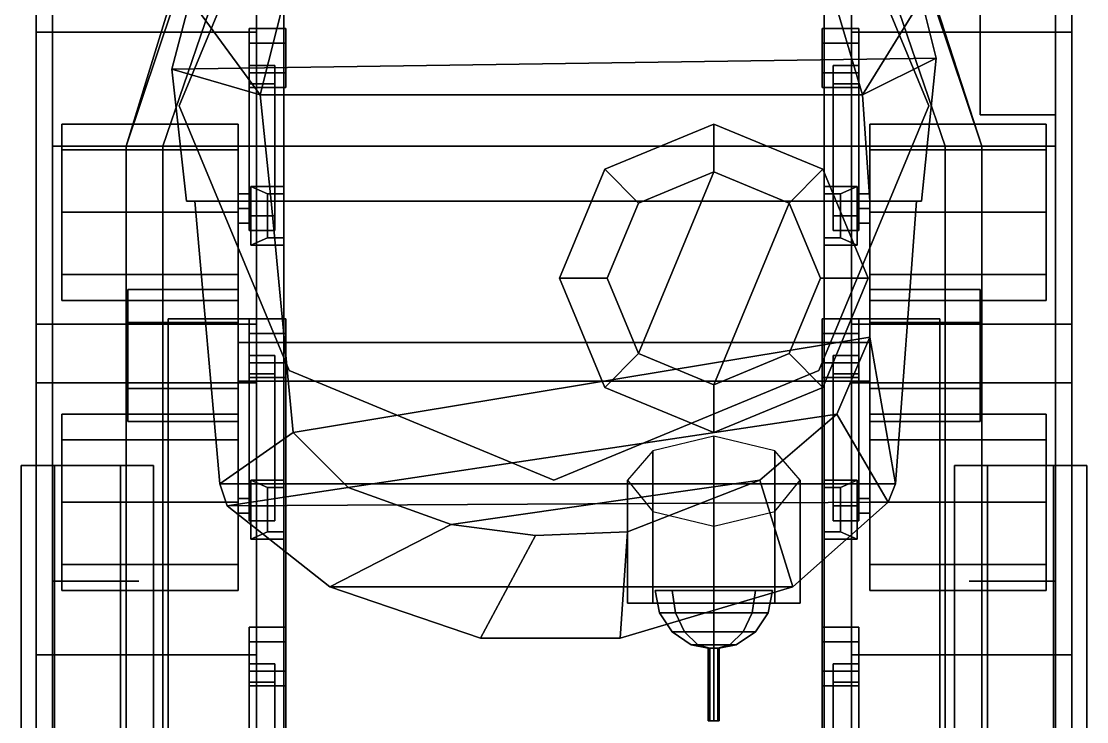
# Model space of a CAD drawing. Header units: millimetres. Extents: x -1.45 to 7, y -3.01 to 5.99.
# Drawn here: x -1.45 to 1.45, y -1.017 to 0.89 of the extents above; entities that cross this region are included whole.
import ezdxf

# ---------------------------------------------------------------- set-up
doc = ezdxf.new("R2010")
doc.units = ezdxf.units.MM
for name, color, linetype in [('gun', 1, 'Continuous'), ('mudguard', 4, 'Continuous'), ('torsion', 5, 'Continuous'), ('tracks', 6, 'Continuous'), ('turret', 2, 'Continuous'), ('wheels', 2, 'Continuous')]:
    doc.layers.add(name, color=color, linetype=linetype)

msp = doc.modelspace()

# ---------------------------------------------------------------- linework, layer by layer
for points in [[(-0.735, 2.56, 0.41), (-0.735, -2.71, 0.41), (-0.735, -3.01, 0.78), (-0.735, 2.92, 0.85)], [(-0.735, 2.92, 0.85), (-0.735, -3.01, 0.78), (-0.735, -2.67, 1.05), (-0.735, 2.55, 1.05)], [(0.735, -3.01, 0.78), (0.735, -2.71, 0.41), (0.735, 2.56, 0.41), (0.735, 2.92, 0.85)], [(0.735, -2.67, 1.05), (0.735, -3.01, 0.78), (0.735, 2.92, 0.85), (0.735, 2.55, 1.05)], [(-0.735, 2.55, 0.36), (-0.735, -2.67, 0.36), (-0.735, -2.71, 0.41), (-0.735, 2.56, 0.41)], [(0.735, -2.71, 0.41), (0.735, -2.67, 0.36), (0.735, 2.55, 0.36), (0.735, 2.56, 0.41)], [(0.735, 2.55, 0.36), (0.735, -2.67, 0.36), (-0.735, -2.67, 0.36), (-0.735, 2.55, 0.36)], [(1.16, 1.785, 1.08), (1.16, 0.635, 1.08), (1.16, 0.635, 1.235), (1.16, 1.785, 1.235)], [(1.16, 1.785, 1.235), (1.16, 0.635, 1.235), (1.365, 0.635, 1.235), (1.365, 1.785, 1.235)], [(1.365, 0.635, 1.235), (1.365, 0.635, 1.08), (1.365, 1.785, 1.08), (1.365, 1.785, 1.235)], [(-0.805, 1.72, 1.05), (-1.165, 0.55, 1.05), (-1.065, 0.55, 1.4), (-0.665, 1.72, 1.4)], [(0.785, 1.72, 1.05), (1.165, 0.55, 1.05), (-1.165, 0.55, 1.05), (-0.805, 1.72, 1.05)], [(-0.665, 1.72, 1.4), (-1.065, 0.55, 1.4), (1.065, 0.55, 1.4), (0.665, 1.72, 1.4)], [(1.065, 0.55, 1.4), (1.165, 0.55, 1.05), (0.785, 1.72, 1.05), (0.665, 1.72, 1.4)], [(1.16, 0.635, 1.235), (1.16, 0.635, 1.08), (1.365, 0.635, 1.08), (1.365, 0.635, 1.235)], [(-1.165, 0.55, 1.05), (-1.165, -2.67, 1.05), (-1.065, -2.27, 1.4), (-1.065, 0.55, 1.4)], [(1.165, 0.55, 1.05), (1.165, -2.67, 1.05), (-1.165, -2.67, 1.05), (-1.165, 0.55, 1.05)], [(-1.065, 0.55, 1.4), (-1.065, -2.27, 1.4), (1.065, -2.27, 1.4), (1.065, 0.55, 1.4)], [(1.065, -2.27, 1.4), (1.165, -2.67, 1.05), (1.165, 0.55, 1.05), (1.065, 0.55, 1.4)], [(-0.825, 0.28, 0.49), (-0.825, 0.44, 0.49), (-0.735, 0.44, 0.49), (-0.735, 0.28, 0.49)], [(-0.78, 0.42, 0.64), (-0.825, 0.44, 0.49), (-0.825, 0.28, 0.49), (-0.78, 0.3, 0.64)], [(-0.735, 0.42, 0.64), (-0.735, 0.44, 0.49), (-0.825, 0.44, 0.49), (-0.78, 0.42, 0.64)], [(0.78, 0.42, 0.64), (0.825, 0.44, 0.49), (0.735, 0.44, 0.49), (0.735, 0.42, 0.64)], [(0.825, 0.44, 0.49), (0.825, 0.28, 0.49), (0.735, 0.28, 0.49), (0.735, 0.44, 0.49)], [(0.78, 0.3, 0.64), (0.825, 0.28, 0.49), (0.825, 0.44, 0.49), (0.78, 0.42, 0.64)], [(-0.735, 0.3, 0.64), (-0.735, 0.42, 0.64), (-0.78, 0.42, 0.64), (-0.78, 0.3, 0.64)], [(0.735, 0.42, 0.64), (0.735, 0.3, 0.64), (0.78, 0.3, 0.64), (0.78, 0.42, 0.64)], [(-0.78, 0.3, 0.64), (-0.825, 0.28, 0.49), (-0.735, 0.28, 0.49), (-0.735, 0.3, 0.64)], [(0.735, 0.3, 0.64), (0.735, 0.28, 0.49), (0.825, 0.28, 0.49), (0.78, 0.3, 0.64)], [(-1.05, 0.08, 1.4), (-1.05, -1.075, 1.4), (-1.05, -1.075, 1.515), (-1.05, 0.08, 1.515)], [(-1.05, 0.08, 1.515), (-0.73, 0.08, 1.515), (-0.73, 0.08, 1.4), (-1.05, 0.08, 1.4)], [(-1.05, -1.075, 1.515), (-0.73, -1.075, 1.515), (-0.73, 0.08, 1.515), (-1.05, 0.08, 1.515)], [(-0.73, 0.08, 1.515), (-0.73, -1.075, 1.515), (-0.73, -1.075, 1.4), (-0.73, 0.08, 1.4)], [(0.73, -1.075, 1.515), (1.05, -1.075, 1.515), (1.05, 0.08, 1.515), (0.73, 0.08, 1.515)], [(0.73, 0.08, 1.515), (1.05, 0.08, 1.515), (1.05, 0.08, 1.4), (0.73, 0.08, 1.4)], [(0.73, 0.08, 1.4), (0.73, -1.075, 1.4), (0.73, -1.075, 1.515), (0.73, 0.08, 1.515)], [(1.05, 0.08, 1.515), (1.05, -1.075, 1.515), (1.05, -1.075, 1.4), (1.05, 0.08, 1.4)], [(-1.36, -0.32, 1.4709), (-1.45, -0.32, 1.315), (-1.45, -2.3, 1.315), (-1.36, -2.3, 1.4709)], [(-1.45, -0.32, 1.315), (-1.36, -0.32, 1.1591), (-1.36, -2.3, 1.1591), (-1.45, -2.3, 1.315)], [(-1.09, -0.32, 1.315), (-1.45, -0.32, 1.315), (-1.36, -0.32, 1.4709), (-1.18, -0.32, 1.4709)], [(-1.18, -0.32, 1.1591), (-1.36, -0.32, 1.1591), (-1.45, -0.32, 1.315), (-1.09, -0.32, 1.315)], [(-1.18, -0.32, 1.4709), (-1.36, -0.32, 1.4709), (-1.36, -2.3, 1.4709), (-1.18, -2.3, 1.4709)], [(-1.36, -0.32, 1.1591), (-1.18, -0.32, 1.1591), (-1.18, -2.3, 1.1591), (-1.36, -2.3, 1.1591)], [(-1.09, -0.32, 1.315), (-1.18, -0.32, 1.4709), (-1.18, -2.3, 1.4709), (-1.09, -2.3, 1.315)], [(-1.18, -0.32, 1.1591), (-1.09, -0.32, 1.315), (-1.09, -2.3, 1.315), (-1.18, -2.3, 1.1591)], [(1.36, -0.32, 1.1591), (1.18, -0.32, 1.1591), (1.09, -0.32, 1.315), (1.45, -0.32, 1.315)], [(1.09, -0.32, 1.315), (1.18, -0.32, 1.1591), (1.18, -2.3, 1.1591), (1.09, -2.3, 1.315)], [(1.45, -0.32, 1.315), (1.09, -0.32, 1.315), (1.18, -0.32, 1.4709), (1.36, -0.32, 1.4709)], [(1.18, -0.32, 1.4709), (1.09, -0.32, 1.315), (1.09, -2.3, 1.315), (1.18, -2.3, 1.4709)], [(1.36, -0.32, 1.4709), (1.18, -0.32, 1.4709), (1.18, -2.3, 1.4709), (1.36, -2.3, 1.4709)], [(1.36, -0.32, 1.1591), (1.45, -0.32, 1.315), (1.45, -2.3, 1.315), (1.36, -2.3, 1.1591)], [(1.45, -0.32, 1.315), (1.36, -0.32, 1.4709), (1.36, -2.3, 1.4709), (1.45, -2.3, 1.315)], [(-0.735, -0.38, 0.64), (-0.735, -0.36, 0.49), (-0.825, -0.36, 0.49), (-0.78, -0.38, 0.64)], [(-0.78, -0.38, 0.64), (-0.825, -0.36, 0.49), (-0.825, -0.52, 0.49), (-0.78, -0.5, 0.64)], [(-0.825, -0.52, 0.49), (-0.825, -0.36, 0.49), (-0.735, -0.36, 0.49), (-0.735, -0.52, 0.49)], [(0.825, -0.36, 0.49), (0.825, -0.52, 0.49), (0.735, -0.52, 0.49), (0.735, -0.36, 0.49)], [(0.78, -0.38, 0.64), (0.825, -0.36, 0.49), (0.735, -0.36, 0.49), (0.735, -0.38, 0.64)], [(0.78, -0.5, 0.64), (0.825, -0.52, 0.49), (0.825, -0.36, 0.49), (0.78, -0.38, 0.64)], [(-0.735, -0.5, 0.64), (-0.735, -0.38, 0.64), (-0.78, -0.38, 0.64), (-0.78, -0.5, 0.64)], [(0.735, -0.38, 0.64), (0.735, -0.5, 0.64), (0.78, -0.5, 0.64), (0.78, -0.38, 0.64)], [(-0.78, -0.5, 0.64), (-0.825, -0.52, 0.49), (-0.735, -0.52, 0.49), (-0.735, -0.5, 0.64)], [(0.735, -0.5, 0.64), (0.735, -0.52, 0.49), (0.825, -0.52, 0.49), (0.78, -0.5, 0.64)], [(-1.365, -0.635, 1.16), (-1.365, -0.635, 1.08), (-1.155, -0.635, 1.08), (-1.13, -0.635, 1.16)], [(-1.13, -0.635, 1.16), (-1.155, -0.635, 1.08), (-1.365, -0.635, 1.08), (-1.365, -0.635, 1.16)], [(1.365, -0.635, 1.16), (1.365, -0.635, 1.08), (1.155, -0.635, 1.08), (1.13, -0.635, 1.16)], [(1.13, -0.635, 1.16), (1.155, -0.635, 1.08), (1.365, -0.635, 1.08), (1.365, -0.635, 1.16)]]:
    msp.add_3dface(points)
at = {"layer": 'gun'}
for points in [[(0.2872, -0.7212, 1.825), (0.275, -0.66, 1.825), (0.3219, -0.66, 1.7119), (0.3305, -0.7212, 1.7205)], [(0.3305, -0.7212, 1.9295), (0.3219, -0.66, 1.9381), (0.275, -0.66, 1.825), (0.2872, -0.7212, 1.825)], [(0.3305, -0.7212, 1.7205), (0.3219, -0.66, 1.7119), (0.435, -0.66, 1.665), (0.435, -0.7212, 1.6772)], [(0.435, -0.7212, 1.9728), (0.435, -0.66, 1.985), (0.3219, -0.66, 1.9381), (0.3305, -0.7212, 1.9295)], [(0.435, -0.7212, 1.6772), (0.435, -0.66, 1.665), (0.5481, -0.66, 1.7119), (0.5395, -0.7212, 1.7205)], [(0.5395, -0.7212, 1.9295), (0.5481, -0.66, 1.9381), (0.435, -0.66, 1.985), (0.435, -0.7212, 1.9728)], [(0.5395, -0.7212, 1.7205), (0.5481, -0.66, 1.7119), (0.595, -0.66, 1.825), (0.5828, -0.7212, 1.825)], [(0.5828, -0.7212, 1.825), (0.595, -0.66, 1.825), (0.5481, -0.66, 1.9381), (0.5395, -0.7212, 1.9295)], [(0.3219, -0.7731, 1.825), (0.2872, -0.7212, 1.825), (0.3305, -0.7212, 1.7205), (0.355, -0.7731, 1.745)], [(0.355, -0.7731, 1.905), (0.3305, -0.7212, 1.9295), (0.2872, -0.7212, 1.825), (0.3219, -0.7731, 1.825)], [(0.355, -0.7731, 1.745), (0.3305, -0.7212, 1.7205), (0.435, -0.7212, 1.6772), (0.435, -0.7731, 1.7119)], [(0.435, -0.7731, 1.9381), (0.435, -0.7212, 1.9728), (0.3305, -0.7212, 1.9295), (0.355, -0.7731, 1.905)], [(0.435, -0.7731, 1.7119), (0.435, -0.7212, 1.6772), (0.5395, -0.7212, 1.7205), (0.515, -0.7731, 1.745)], [(0.515, -0.7731, 1.905), (0.5395, -0.7212, 1.9295), (0.435, -0.7212, 1.9728), (0.435, -0.7731, 1.9381)], [(0.515, -0.7731, 1.745), (0.5395, -0.7212, 1.7205), (0.5828, -0.7212, 1.825), (0.5481, -0.7731, 1.825)], [(0.5481, -0.7731, 1.825), (0.5828, -0.7212, 1.825), (0.5395, -0.7212, 1.9295), (0.515, -0.7731, 1.905)], [(0.3738, -0.8078, 1.825), (0.3219, -0.7731, 1.825), (0.355, -0.7731, 1.745), (0.3917, -0.8078, 1.7817)], [(0.3917, -0.8078, 1.8683), (0.355, -0.7731, 1.905), (0.3219, -0.7731, 1.825), (0.3738, -0.8078, 1.825)], [(0.3917, -0.8078, 1.7817), (0.355, -0.7731, 1.745), (0.435, -0.7731, 1.7119), (0.435, -0.8078, 1.7638)], [(0.435, -0.8078, 1.8862), (0.435, -0.7731, 1.9381), (0.355, -0.7731, 1.905), (0.3917, -0.8078, 1.8683)], [(0.435, -0.8078, 1.7638), (0.435, -0.7731, 1.7119), (0.515, -0.7731, 1.745), (0.4783, -0.8078, 1.7817)], [(0.4783, -0.8078, 1.8683), (0.515, -0.7731, 1.905), (0.435, -0.7731, 1.9381), (0.435, -0.8078, 1.8862)], [(0.4783, -0.8078, 1.7817), (0.515, -0.7731, 1.745), (0.5481, -0.7731, 1.825), (0.4962, -0.8078, 1.825)], [(0.4962, -0.8078, 1.825), (0.5481, -0.7731, 1.825), (0.515, -0.7731, 1.905), (0.4783, -0.8078, 1.8683)], [(0.4244, -0.817, 1.8356), (0.3917, -0.8078, 1.8683), (0.3738, -0.8078, 1.825), (0.42, -0.817, 1.825)], [(0.42, -0.817, 1.825), (0.3738, -0.8078, 1.825), (0.3917, -0.8078, 1.7817), (0.4244, -0.817, 1.8144)], [(0.435, -0.817, 1.84), (0.435, -0.8078, 1.8862), (0.3917, -0.8078, 1.8683), (0.4244, -0.817, 1.8356)], [(0.4244, -0.817, 1.8144), (0.3917, -0.8078, 1.7817), (0.435, -0.8078, 1.7638), (0.435, -0.817, 1.81)], [(0.4456, -0.817, 1.8356), (0.4783, -0.8078, 1.8683), (0.435, -0.8078, 1.8862), (0.435, -0.817, 1.84)], [(0.435, -0.817, 1.81), (0.435, -0.8078, 1.7638), (0.4783, -0.8078, 1.7817), (0.4456, -0.817, 1.8144)], [(0.45, -0.817, 1.825), (0.4962, -0.8078, 1.825), (0.4783, -0.8078, 1.8683), (0.4456, -0.817, 1.8356)], [(0.4456, -0.817, 1.8144), (0.4783, -0.8078, 1.7817), (0.4962, -0.8078, 1.825), (0.45, -0.817, 1.825)], [(0.4244, -0.817, 1.8356), (0.42, -0.817, 1.825), (0.42, -1.015, 1.825), (0.4244, -1.015, 1.8356)], [(0.42, -0.817, 1.825), (0.4244, -0.817, 1.8144), (0.4244, -1.015, 1.8144), (0.42, -1.015, 1.825)], [(0.435, -0.817, 1.84), (0.4244, -0.817, 1.8356), (0.4244, -1.015, 1.8356), (0.435, -1.015, 1.84)], [(0.4244, -0.817, 1.8144), (0.435, -0.817, 1.81), (0.435, -1.015, 1.81), (0.4244, -1.015, 1.8144)], [(0.4456, -0.817, 1.8356), (0.435, -0.817, 1.84), (0.435, -1.015, 1.84), (0.4456, -1.015, 1.8356)], [(0.435, -0.817, 1.81), (0.4456, -0.817, 1.8144), (0.4456, -1.015, 1.8144), (0.435, -1.015, 1.81)], [(0.45, -0.817, 1.825), (0.4456, -0.817, 1.8356), (0.4456, -1.015, 1.8356), (0.45, -1.015, 1.825)], [(0.4456, -0.817, 1.8144), (0.45, -0.817, 1.825), (0.45, -1.015, 1.825), (0.4456, -1.015, 1.8144)], [(0.435, -1.015, 1.84), (0.4244, -1.015, 1.8356), (0.42, -1.015, 1.825), (0.4456, -1.015, 1.8356)], [(0.4456, -1.015, 1.8356), (0.42, -1.015, 1.825), (0.4244, -1.015, 1.8144), (0.45, -1.015, 1.825)], [(0.45, -1.015, 1.825), (0.4244, -1.015, 1.8144), (0.435, -1.015, 1.81), (0.4456, -1.015, 1.8144)]]:
    msp.add_3dface(points, dxfattribs=at)
at = {"layer": 'mudguard'}
for points in [[(-1.165, 0.55, 1.08), (-0.735, 1.83, 1.08), (-1.365, 1.83, 1.08), (-1.365, 0.55, 1.08)], [(-0.735, 1.83, 1.08), (-1.165, 0.55, 1.08), (-1.365, 0.55, 1.08), (-1.365, 1.83, 1.08)], [(1.365, 1.83, 1.08), (1.365, 0.55, 1.08), (1.165, 0.55, 1.08), (0.735, 1.83, 1.08)], [(1.365, 0.55, 1.08), (1.365, 1.83, 1.08), (0.735, 1.83, 1.08), (1.165, 0.55, 1.08)], [(-1.165, -2.67, 1.08), (-1.165, 0.55, 1.08), (-1.365, 0.55, 1.08), (-1.365, -2.67, 1.08)], [(-1.165, 0.55, 1.08), (-1.165, -2.67, 1.08), (-1.365, -2.67, 1.08), (-1.365, 0.55, 1.08)], [(1.365, -2.67, 1.08), (1.365, 0.55, 1.08), (1.165, 0.55, 1.08), (1.165, -2.67, 1.08)], [(1.365, 0.55, 1.08), (1.365, -2.67, 1.08), (1.165, -2.67, 1.08), (1.165, 0.55, 1.08)]]:
    msp.add_3dface(points, dxfattribs=at)
at = {"layer": 'torsion'}
for points in [[(-0.83, 0.83, 0.3507), (-0.83, 0.87, 0.42), (-0.73, 0.87, 0.42), (-0.73, 0.83, 0.3507)], [(-0.83, 0.87, 0.42), (-0.83, 0.83, 0.4893), (-0.73, 0.83, 0.4893), (-0.73, 0.87, 0.42)], [(-0.73, 0.71, 0.42), (-0.73, 0.87, 0.42), (-0.73, 0.83, 0.4893), (-0.73, 0.75, 0.4893)], [(-0.73, 0.75, 0.3507), (-0.73, 0.83, 0.3507), (-0.73, 0.87, 0.42), (-0.73, 0.71, 0.42)], [(0.73, 0.71, 0.42), (0.73, 0.87, 0.42), (0.73, 0.83, 0.3507), (0.73, 0.75, 0.3507)], [(0.73, 0.75, 0.4893), (0.73, 0.83, 0.4893), (0.73, 0.87, 0.42), (0.73, 0.71, 0.42)], [(0.83, 0.83, 0.4893), (0.83, 0.87, 0.42), (0.73, 0.87, 0.42), (0.73, 0.83, 0.4893)], [(0.83, 0.87, 0.42), (0.83, 0.83, 0.3507), (0.73, 0.83, 0.3507), (0.73, 0.87, 0.42)], [(-0.83, 0.83, 0.4893), (-0.83, 0.75, 0.4893), (-0.73, 0.75, 0.4893), (-0.73, 0.83, 0.4893)], [(-0.83, 0.75, 0.3507), (-0.83, 0.83, 0.3507), (-0.73, 0.83, 0.3507), (-0.73, 0.75, 0.3507)], [(0.83, 0.75, 0.4893), (0.83, 0.83, 0.4893), (0.73, 0.83, 0.4893), (0.73, 0.75, 0.4893)], [(0.83, 0.83, 0.3507), (0.83, 0.75, 0.3507), (0.73, 0.75, 0.3507), (0.73, 0.83, 0.3507)], [(-0.83, 0.77, 0.35), (-0.83, 0.36, 0.19), (-0.83, 0.32, 0.31), (-0.83, 0.72, 0.44)], [(-0.76, 0.77, 0.35), (-0.76, 0.36, 0.19), (-0.83, 0.36, 0.19), (-0.83, 0.77, 0.35)], [(-0.76, 0.72, 0.44), (-0.76, 0.77, 0.35), (-0.83, 0.77, 0.35), (-0.83, 0.72, 0.44)], [(-0.76, 0.32, 0.31), (-0.76, 0.36, 0.19), (-0.76, 0.77, 0.35), (-0.76, 0.72, 0.44)], [(0.76, 0.77, 0.35), (0.76, 0.36, 0.19), (0.76, 0.32, 0.31), (0.76, 0.72, 0.44)], [(0.83, 0.77, 0.35), (0.83, 0.36, 0.19), (0.76, 0.36, 0.19), (0.76, 0.77, 0.35)], [(0.83, 0.72, 0.44), (0.83, 0.77, 0.35), (0.76, 0.77, 0.35), (0.76, 0.72, 0.44)], [(0.83, 0.32, 0.31), (0.83, 0.36, 0.19), (0.83, 0.77, 0.35), (0.83, 0.72, 0.44)], [(-0.83, 0.71, 0.42), (-0.83, 0.75, 0.3507), (-0.73, 0.75, 0.3507), (-0.73, 0.71, 0.42)], [(-0.83, 0.75, 0.4893), (-0.83, 0.71, 0.42), (-0.73, 0.71, 0.42), (-0.73, 0.75, 0.4893)], [(0.83, 0.71, 0.42), (0.83, 0.75, 0.4893), (0.73, 0.75, 0.4893), (0.73, 0.71, 0.42)], [(0.83, 0.75, 0.3507), (0.83, 0.71, 0.42), (0.73, 0.71, 0.42), (0.73, 0.75, 0.3507)], [(-0.83, 0.72, 0.44), (-0.83, 0.32, 0.31), (-0.76, 0.32, 0.31), (-0.76, 0.72, 0.44)], [(0.76, 0.72, 0.44), (0.76, 0.32, 0.31), (0.83, 0.32, 0.31), (0.83, 0.72, 0.44)], [(-0.83, 0.42, 0.26), (-0.83, 0.38, 0.22), (-0.86, 0.38, 0.22), (-0.86, 0.42, 0.26)], [(-0.83, 0.38, 0.3), (-0.83, 0.42, 0.26), (-0.86, 0.42, 0.26), (-0.86, 0.38, 0.3)], [(0.86, 0.38, 0.3), (0.86, 0.42, 0.26), (0.83, 0.42, 0.26), (0.83, 0.38, 0.3)], [(0.86, 0.42, 0.26), (0.86, 0.38, 0.22), (0.83, 0.38, 0.22), (0.83, 0.42, 0.26)], [(-0.83, 0.38, 0.22), (-0.83, 0.34, 0.26), (-0.86, 0.34, 0.26), (-0.86, 0.38, 0.22)], [(-0.83, 0.34, 0.26), (-0.83, 0.38, 0.3), (-0.86, 0.38, 0.3), (-0.86, 0.34, 0.26)], [(0.86, 0.34, 0.26), (0.86, 0.38, 0.3), (0.83, 0.38, 0.3), (0.83, 0.34, 0.26)], [(0.86, 0.38, 0.22), (0.86, 0.34, 0.26), (0.83, 0.34, 0.26), (0.83, 0.38, 0.22)], [(-0.83, 0.32, 0.31), (-0.83, 0.36, 0.19), (-0.76, 0.36, 0.19), (-0.76, 0.32, 0.31)], [(0.76, 0.32, 0.31), (0.76, 0.36, 0.19), (0.83, 0.36, 0.19), (0.83, 0.32, 0.31)], [(-0.83, 0.08, 0.42), (-0.83, 0.04, 0.4893), (-0.73, 0.04, 0.4893), (-0.73, 0.08, 0.42)], [(-0.83, 0.04, 0.3507), (-0.83, 0.08, 0.42), (-0.73, 0.08, 0.42), (-0.73, 0.04, 0.3507)], [(-0.73, -0.04, 0.3507), (-0.73, 0.04, 0.3507), (-0.73, 0.08, 0.42), (-0.73, -0.08, 0.42)], [(-0.73, -0.08, 0.42), (-0.73, 0.08, 0.42), (-0.73, 0.04, 0.4893), (-0.73, -0.04, 0.4893)], [(0.83, 0.08, 0.42), (0.83, 0.04, 0.3507), (0.73, 0.04, 0.3507), (0.73, 0.08, 0.42)], [(0.83, 0.04, 0.4893), (0.83, 0.08, 0.42), (0.73, 0.08, 0.42), (0.73, 0.04, 0.4893)], [(0.73, -0.04, 0.4893), (0.73, 0.04, 0.4893), (0.73, 0.08, 0.42), (0.73, -0.08, 0.42)], [(0.73, -0.08, 0.42), (0.73, 0.08, 0.42), (0.73, 0.04, 0.3507), (0.73, -0.04, 0.3507)], [(-0.83, -0.04, 0.3507), (-0.83, 0.04, 0.3507), (-0.73, 0.04, 0.3507), (-0.73, -0.04, 0.3507)], [(-0.83, 0.04, 0.4893), (-0.83, -0.04, 0.4893), (-0.73, -0.04, 0.4893), (-0.73, 0.04, 0.4893)], [(0.83, 0.04, 0.3507), (0.83, -0.04, 0.3507), (0.73, -0.04, 0.3507), (0.73, 0.04, 0.3507)], [(0.83, -0.04, 0.4893), (0.83, 0.04, 0.4893), (0.73, 0.04, 0.4893), (0.73, -0.04, 0.4893)], [(-0.76, -0.02, 0.35), (-0.76, -0.43, 0.19), (-0.83, -0.43, 0.19), (-0.83, -0.02, 0.35)], [(-0.83, -0.02, 0.35), (-0.83, -0.43, 0.19), (-0.83, -0.47, 0.31), (-0.83, -0.07, 0.44)], [(-0.76, -0.07, 0.44), (-0.76, -0.02, 0.35), (-0.83, -0.02, 0.35), (-0.83, -0.07, 0.44)], [(-0.76, -0.47, 0.31), (-0.76, -0.43, 0.19), (-0.76, -0.02, 0.35), (-0.76, -0.07, 0.44)], [(0.83, -0.02, 0.35), (0.83, -0.43, 0.19), (0.76, -0.43, 0.19), (0.76, -0.02, 0.35)], [(0.76, -0.02, 0.35), (0.76, -0.43, 0.19), (0.76, -0.47, 0.31), (0.76, -0.07, 0.44)], [(0.83, -0.07, 0.44), (0.83, -0.02, 0.35), (0.76, -0.02, 0.35), (0.76, -0.07, 0.44)], [(0.83, -0.47, 0.31), (0.83, -0.43, 0.19), (0.83, -0.02, 0.35), (0.83, -0.07, 0.44)], [(-0.83, -0.04, 0.4893), (-0.83, -0.08, 0.42), (-0.73, -0.08, 0.42), (-0.73, -0.04, 0.4893)], [(-0.83, -0.08, 0.42), (-0.83, -0.04, 0.3507), (-0.73, -0.04, 0.3507), (-0.73, -0.08, 0.42)], [(0.83, -0.04, 0.3507), (0.83, -0.08, 0.42), (0.73, -0.08, 0.42), (0.73, -0.04, 0.3507)], [(0.83, -0.08, 0.42), (0.83, -0.04, 0.4893), (0.73, -0.04, 0.4893), (0.73, -0.08, 0.42)], [(-0.83, -0.07, 0.44), (-0.83, -0.47, 0.31), (-0.76, -0.47, 0.31), (-0.76, -0.07, 0.44)], [(0.76, -0.07, 0.44), (0.76, -0.47, 0.31), (0.83, -0.47, 0.31), (0.83, -0.07, 0.44)], [(-0.83, -0.41, 0.3), (-0.83, -0.37, 0.26), (-0.86, -0.37, 0.26), (-0.86, -0.41, 0.3)], [(-0.83, -0.37, 0.26), (-0.83, -0.41, 0.22), (-0.86, -0.41, 0.22), (-0.86, -0.37, 0.26)], [(0.86, -0.37, 0.26), (0.86, -0.41, 0.22), (0.83, -0.41, 0.22), (0.83, -0.37, 0.26)], [(0.86, -0.41, 0.3), (0.86, -0.37, 0.26), (0.83, -0.37, 0.26), (0.83, -0.41, 0.3)], [(-0.83, -0.45, 0.26), (-0.83, -0.41, 0.3), (-0.86, -0.41, 0.3), (-0.86, -0.45, 0.26)], [(-0.83, -0.41, 0.22), (-0.83, -0.45, 0.26), (-0.86, -0.45, 0.26), (-0.86, -0.41, 0.22)], [(-0.83, -0.47, 0.31), (-0.83, -0.43, 0.19), (-0.76, -0.43, 0.19), (-0.76, -0.47, 0.31)], [(0.76, -0.47, 0.31), (0.76, -0.43, 0.19), (0.83, -0.43, 0.19), (0.83, -0.47, 0.31)], [(0.86, -0.41, 0.22), (0.86, -0.45, 0.26), (0.83, -0.45, 0.26), (0.83, -0.41, 0.22)], [(0.86, -0.45, 0.26), (0.86, -0.41, 0.3), (0.83, -0.41, 0.3), (0.83, -0.45, 0.26)], [(-0.83, -0.8, 0.3507), (-0.83, -0.76, 0.42), (-0.73, -0.76, 0.42), (-0.73, -0.8, 0.3507)], [(-0.83, -0.76, 0.42), (-0.83, -0.8, 0.4893), (-0.73, -0.8, 0.4893), (-0.73, -0.76, 0.42)], [(-0.73, -0.92, 0.42), (-0.73, -0.76, 0.42), (-0.73, -0.8, 0.4893), (-0.73, -0.88, 0.4893)], [(-0.73, -0.88, 0.3507), (-0.73, -0.8, 0.3507), (-0.73, -0.76, 0.42), (-0.73, -0.92, 0.42)], [(0.73, -0.92, 0.42), (0.73, -0.76, 0.42), (0.73, -0.8, 0.3507), (0.73, -0.88, 0.3507)], [(0.73, -0.88, 0.4893), (0.73, -0.8, 0.4893), (0.73, -0.76, 0.42), (0.73, -0.92, 0.42)], [(0.83, -0.8, 0.4893), (0.83, -0.76, 0.42), (0.73, -0.76, 0.42), (0.73, -0.8, 0.4893)], [(0.83, -0.76, 0.42), (0.83, -0.8, 0.3507), (0.73, -0.8, 0.3507), (0.73, -0.76, 0.42)], [(-0.83, -0.8, 0.4893), (-0.83, -0.88, 0.4893), (-0.73, -0.88, 0.4893), (-0.73, -0.8, 0.4893)], [(-0.83, -0.88, 0.3507), (-0.83, -0.8, 0.3507), (-0.73, -0.8, 0.3507), (-0.73, -0.88, 0.3507)], [(0.83, -0.88, 0.4893), (0.83, -0.8, 0.4893), (0.73, -0.8, 0.4893), (0.73, -0.88, 0.4893)], [(0.83, -0.8, 0.3507), (0.83, -0.88, 0.3507), (0.73, -0.88, 0.3507), (0.73, -0.8, 0.3507)], [(-0.83, -0.86, 0.35), (-0.83, -1.27, 0.19), (-0.83, -1.31, 0.31), (-0.83, -0.91, 0.44)], [(-0.76, -0.86, 0.35), (-0.76, -1.27, 0.19), (-0.83, -1.27, 0.19), (-0.83, -0.86, 0.35)], [(-0.76, -0.91, 0.44), (-0.76, -0.86, 0.35), (-0.83, -0.86, 0.35), (-0.83, -0.91, 0.44)], [(-0.76, -1.31, 0.31), (-0.76, -1.27, 0.19), (-0.76, -0.86, 0.35), (-0.76, -0.91, 0.44)], [(0.76, -0.86, 0.35), (0.76, -1.27, 0.19), (0.76, -1.31, 0.31), (0.76, -0.91, 0.44)], [(0.83, -0.86, 0.35), (0.83, -1.27, 0.19), (0.76, -1.27, 0.19), (0.76, -0.86, 0.35)], [(0.83, -0.91, 0.44), (0.83, -0.86, 0.35), (0.76, -0.86, 0.35), (0.76, -0.91, 0.44)], [(0.83, -1.31, 0.31), (0.83, -1.27, 0.19), (0.83, -0.86, 0.35), (0.83, -0.91, 0.44)], [(-0.83, -0.92, 0.42), (-0.83, -0.88, 0.3507), (-0.73, -0.88, 0.3507), (-0.73, -0.92, 0.42)], [(-0.83, -0.88, 0.4893), (-0.83, -0.92, 0.42), (-0.73, -0.92, 0.42), (-0.73, -0.88, 0.4893)], [(0.83, -0.92, 0.42), (0.83, -0.88, 0.4893), (0.73, -0.88, 0.4893), (0.73, -0.92, 0.42)], [(0.83, -0.88, 0.3507), (0.83, -0.92, 0.42), (0.73, -0.92, 0.42), (0.73, -0.88, 0.3507)], [(-0.83, -0.91, 0.44), (-0.83, -1.31, 0.31), (-0.76, -1.31, 0.31), (-0.76, -0.91, 0.44)], [(0.76, -0.91, 0.44), (0.76, -1.31, 0.31), (0.83, -1.31, 0.31), (0.83, -0.91, 0.44)]]:
    msp.add_3dface(points, dxfattribs=at)
at = {"layer": 'tracks'}
for points in [[(-0.81, -1.96), (-0.81, 2.02), (-1.41, 2.02), (-1.41, -1.96)], [(-0.81, 2.02), (-0.81, -1.96), (-1.41, -1.96), (-1.41, 2.02)], [(1.41, -1.96), (1.41, 2.02), (0.81, 2.02), (0.81, -1.96)], [(1.41, 2.02), (1.41, -1.96), (0.81, -1.96), (0.81, 2.02)], [(-0.81, 0.86, 0.815), (-0.81, 1.54, 0.9), (-1.41, 1.54, 0.9), (-1.41, 0.86, 0.815)], [(-0.81, 1.54, 0.9), (-0.81, 0.86, 0.815), (-1.41, 0.86, 0.815), (-1.41, 1.54, 0.9)], [(1.41, 1.54, 0.9), (1.41, 0.86, 0.815), (0.81, 0.86, 0.815), (0.81, 1.54, 0.9)], [(1.41, 0.86, 0.815), (1.41, 1.54, 0.9), (0.81, 1.54, 0.9), (0.81, 0.86, 0.815)], [(-0.81, 0.86, 0.815), (-0.81, 0.065, 0.895), (-1.41, 0.065, 0.895), (-1.41, 0.86, 0.815)], [(-0.81, 0.065, 0.895), (-0.81, 0.86, 0.815), (-1.41, 0.86, 0.815), (-1.41, 0.065, 0.895)], [(1.41, 0.86, 0.815), (1.41, 0.065, 0.895), (0.81, 0.065, 0.895), (0.81, 0.86, 0.815)], [(1.41, 0.065, 0.895), (1.41, 0.86, 0.815), (0.81, 0.86, 0.815), (0.81, 0.065, 0.895)], [(-0.81, 0.065, 0.895), (-0.81, -0.095, 0.895), (-1.41, -0.095, 0.895), (-1.41, 0.065, 0.895)], [(-0.81, -0.095, 0.895), (-0.81, 0.065, 0.895), (-1.41, 0.065, 0.895), (-1.41, -0.095, 0.895)], [(1.41, 0.065, 0.895), (1.41, -0.095, 0.895), (0.81, -0.095, 0.895), (0.81, 0.065, 0.895)], [(1.41, -0.095, 0.895), (1.41, 0.065, 0.895), (0.81, 0.065, 0.895), (0.81, -0.095, 0.895)], [(-0.81, -0.095, 0.895), (-0.81, -0.835, 0.83), (-1.41, -0.835, 0.83), (-1.41, -0.095, 0.895)], [(-0.81, -0.835, 0.83), (-0.81, -0.095, 0.895), (-1.41, -0.095, 0.895), (-1.41, -0.835, 0.83)], [(1.41, -0.835, 0.83), (1.41, -0.095, 0.895), (0.81, -0.095, 0.895), (0.81, -0.835, 0.83)], [(1.41, -0.095, 0.895), (1.41, -0.835, 0.83), (0.81, -0.835, 0.83), (0.81, -0.095, 0.895)], [(-0.81, -1.495, 0.895), (-0.81, -0.835, 0.83), (-1.41, -0.835, 0.83), (-1.41, -1.495, 0.895)], [(-0.81, -0.835, 0.83), (-0.81, -1.495, 0.895), (-1.41, -1.495, 0.895), (-1.41, -0.835, 0.83)], [(1.41, -0.835, 0.83), (1.41, -1.495, 0.895), (0.81, -1.495, 0.895), (0.81, -0.835, 0.83)], [(1.41, -1.495, 0.895), (1.41, -0.835, 0.83), (0.81, -0.835, 0.83), (0.81, -1.495, 0.895)]]:
    msp.add_3dface(points, dxfattribs=at)
at = {"layer": 'turret'}
for points in [[(-0.65, 1.78, 1.46), (-0.99, 0.95, 1.46), (-0.8, 0.69, 2.18), (-0.57, 1.6, 2.13)], [(0.57, 1.6, 2.13), (0.84, 0.69, 2.18), (1, 0.95, 1.46), (0.65, 1.78, 1.46)], [(-0.8, 0.69, 2.18), (0.84, 0.69, 2.18), (0.57, 1.6, 2.13), (-0.57, 1.6, 2.13)], [(-1.02, 0.66, 1.46), (-0.7212, 1.3812, 1.46), (-0.7212, 1.3812, 1.4), (-1.02, 0.66, 1.4)], [(0.7212, 1.3812, 1.46), (1.02, 0.66, 1.46), (1.02, 0.66, 1.4), (0.7212, 1.3812, 1.4)], [(-0.99, 0.95, 1.46), (-1.04, 0.76, 1.46), (-0.8, 0.69, 2.18)], [(1, 0.95, 1.46), (1.04, 0.79, 1.46), (-1.04, 0.76, 1.46), (-0.99, 0.95, 1.46)], [(0.84, 0.69, 2.18), (0.84, 0.69, 2.18), (1.04, 0.79, 1.46), (1, 0.95, 1.46)], [(1.04, 0.79, 1.46), (1, 0.4, 1.46), (-1, 0.4, 1.46), (-1.04, 0.76, 1.46)], [(0.84, 0.69, 2.18), (0.86, 0.4, 2.18), (1, 0.4, 1.46), (1.04, 0.79, 1.46)], [(-1.04, 0.76, 1.46), (-1, 0.4, 1.46), (-0.77, 0.4, 2.18), (-0.8, 0.69, 2.18)], [(-0.77, 0.4, 2.18), (0.86, 0.4, 2.18), (0.84, 0.69, 2.18), (-0.8, 0.69, 2.18)], [(-0.8, 0.69, 2.18), (0.84, 0.69, 2.18), (0.84, 0.69, 2.18), (-0.8, 0.69, 2.18)], [(-0.7212, -0.0612, 1.53), (-1.02, 0.66, 1.53), (-1.02, 0.66, 1.4), (-0.7212, -0.0612, 1.4)], [(1.02, 0.66, 1.53), (0.7212, -0.0612, 1.53), (0.7212, -0.0612, 1.4), (1.02, 0.66, 1.4)], [(0.435, 0.61, 2.28), (0.138, 0.487, 2.28), (0.2299, 0.3951, 2.38), (0.435, 0.48, 2.38)], [(0.435, 0.61, 2.18), (0.138, 0.487, 2.18), (0.138, 0.487, 2.28), (0.435, 0.61, 2.28)], [(0.732, 0.487, 2.28), (0.435, 0.61, 2.28), (0.435, 0.48, 2.38), (0.6401, 0.3951, 2.38)], [(0.732, 0.487, 2.18), (0.435, 0.61, 2.18), (0.435, 0.61, 2.28), (0.732, 0.487, 2.28)], [(0.138, 0.487, 2.28), (0.015, 0.19, 2.28), (0.145, 0.19, 2.38), (0.2299, 0.3951, 2.38)], [(0.138, 0.487, 2.18), (0.015, 0.19, 2.18), (0.015, 0.19, 2.28), (0.138, 0.487, 2.28)], [(0.2299, 0.3951, 2.38), (0.145, 0.19, 2.38), (0.2299, -0.0151, 2.38), (0.435, 0.48, 2.38)], [(0.435, 0.48, 2.38), (0.2299, -0.0151, 2.38), (0.435, -0.1, 2.38), (0.6401, 0.3951, 2.38)], [(0.855, 0.19, 2.28), (0.732, 0.487, 2.28), (0.6401, 0.3951, 2.38), (0.725, 0.19, 2.38)], [(0.855, 0.19, 2.18), (0.732, 0.487, 2.18), (0.732, 0.487, 2.28), (0.855, 0.19, 2.28)], [(-1, 0.4, 1.46), (1, 0.4, 1.46), (0.9864, 0.4, 1.53), (-0.9776, 0.4, 1.53)], [(-0.9776, 0.4, 1.53), (-0.91, -0.37, 1.53), (-0.71, -0.23, 2.18), (-0.77, 0.4, 2.18)], [(0.9864, 0.4, 1.53), (0.93, -0.37, 1.53), (-0.91, -0.37, 1.53), (-0.9776, 0.4, 1.53)], [(-0.71, -0.23, 2.18), (0.86, 0.03, 2.18), (0.86, 0.4, 2.18), (-0.77, 0.4, 2.18)], [(0.6401, 0.3951, 2.38), (0.435, -0.1, 2.38), (0.6401, -0.0151, 2.38), (0.725, 0.19, 2.38)], [(0.86, 0.4, 2.18), (0.86, 0.03, 2.18), (0.93, -0.37, 1.53), (0.9864, 0.4, 1.53)], [(0.015, 0.19, 2.28), (0.138, -0.107, 2.28), (0.2299, -0.0151, 2.38), (0.145, 0.19, 2.38)], [(0.015, 0.19, 2.18), (0.138, -0.107, 2.18), (0.138, -0.107, 2.28), (0.015, 0.19, 2.28)], [(0.732, -0.107, 2.28), (0.855, 0.19, 2.28), (0.725, 0.19, 2.38), (0.6401, -0.0151, 2.38)], [(0.732, -0.107, 2.18), (0.855, 0.19, 2.18), (0.855, 0.19, 2.28), (0.732, -0.107, 2.28)], [(-0.56, -0.38, 2.18), (0.77, -0.18, 2.18), (0.86, 0.03, 2.18), (-0.71, -0.23, 2.18)], [(0.86, 0.03, 2.18), (0.77, -0.18, 2.18), (0.91, -0.42, 1.53), (0.93, -0.37, 1.53)], [(0.138, -0.107, 2.28), (0.435, -0.23, 2.28), (0.435, -0.1, 2.38), (0.2299, -0.0151, 2.38)], [(0.435, -0.23, 2.28), (0.732, -0.107, 2.28), (0.6401, -0.0151, 2.38), (0.435, -0.1, 2.38)], [(0, -0.36, 1.53), (-0.7212, -0.0612, 1.53), (-0.7212, -0.0612, 1.4), (0, -0.36, 1.4)], [(0.7212, -0.0612, 1.53), (0, -0.36, 1.53), (0, -0.36, 1.4), (0.7212, -0.0612, 1.4)], [(0.138, -0.107, 2.18), (0.435, -0.23, 2.18), (0.435, -0.23, 2.28), (0.138, -0.107, 2.28)], [(0.435, -0.23, 2.18), (0.732, -0.107, 2.18), (0.732, -0.107, 2.28), (0.435, -0.23, 2.28)], [(-0.28, -0.48, 2.18), (0.56, -0.36, 2.18), (0.77, -0.18, 2.18), (-0.56, -0.38, 2.18)], [(0.77, -0.18, 2.18), (0.56, -0.36, 2.18), (0.65, -0.65, 1.53), (0.91, -0.42, 1.53)], [(-0.91, -0.37, 1.53), (-0.89, -0.43, 1.53), (-0.56, -0.38, 2.18), (-0.71, -0.23, 2.18)], [(0.435, -0.24, 2.06), (0.2688, -0.28, 1.9912), (0.2688, -0.695, 1.9912), (0.435, -0.695, 2.06)], [(0.6012, -0.28, 1.9912), (0.435, -0.24, 2.06), (0.435, -0.695, 2.06), (0.6012, -0.695, 1.9912)], [(0.2688, -0.28, 1.9912), (0.2, -0.36, 1.825), (0.2, -0.695, 1.825), (0.2688, -0.695, 1.9912)], [(0.67, -0.36, 1.825), (0.6012, -0.28, 1.9912), (0.6012, -0.695, 1.9912), (0.67, -0.695, 1.825)], [(0.93, -0.37, 1.53), (0.91, -0.42, 1.53), (-0.89, -0.43, 1.53), (-0.91, -0.37, 1.53)], [(-0.05, -0.51, 2.18), (0.2, -0.5, 2.18), (0.56, -0.36, 2.18), (-0.28, -0.48, 2.18)], [(0.56, -0.36, 2.18), (0.2, -0.5, 2.18), (0.18, -0.79, 1.53), (0.65, -0.65, 1.53)], [(0.2, -0.36, 1.825), (0.2688, -0.445, 1.6588), (0.2688, -0.695, 1.6588), (0.2, -0.695, 1.825)], [(0.6012, -0.445, 1.6588), (0.67, -0.36, 1.825), (0.67, -0.695, 1.825), (0.6012, -0.695, 1.6588)], [(-0.89, -0.43, 1.53), (-0.61, -0.65, 1.53), (-0.28, -0.48, 2.18), (-0.56, -0.38, 2.18)], [(0.91, -0.42, 1.53), (0.65, -0.65, 1.53), (-0.61, -0.65, 1.53), (-0.89, -0.43, 1.53)], [(0.2688, -0.445, 1.6588), (0.435, -0.485, 1.59), (0.435, -0.695, 1.59), (0.2688, -0.695, 1.6588)], [(0.435, -0.485, 1.59), (0.6012, -0.445, 1.6588), (0.6012, -0.695, 1.6588), (0.435, -0.695, 1.59)], [(-0.61, -0.65, 1.53), (-0.2, -0.79, 1.53), (-0.05, -0.51, 2.18), (-0.28, -0.48, 2.18)], [(-0.2, -0.79, 1.53), (0.18, -0.79, 1.53), (0.2, -0.5, 2.18), (-0.05, -0.51, 2.18)], [(0.65, -0.65, 1.53), (0.18, -0.79, 1.53), (-0.2, -0.79, 1.53), (-0.61, -0.65, 1.53)], [(0.435, -0.695, 2.06), (0.2688, -0.695, 1.9912), (0.2, -0.695, 1.825), (0.6012, -0.695, 1.9912)], [(0.6012, -0.695, 1.9912), (0.2, -0.695, 1.825), (0.2688, -0.695, 1.6588), (0.67, -0.695, 1.825)], [(0.67, -0.695, 1.825), (0.2688, -0.695, 1.6588), (0.435, -0.695, 1.59), (0.6012, -0.695, 1.6588)]]:
    msp.add_3dface(points, dxfattribs=at)
at = {"layer": 'wheels'}
for points in [[(-0.86, 0.5397, 0.4297), (-0.86, 0.61, 0.26), (-1.34, 0.61, 0.26), (-1.34, 0.5397, 0.4297)], [(-1.34, 0.13, 0.26), (-1.34, 0.5397, 0.4297), (-1.34, 0.61, 0.26), (-1.34, 0.2003, 0.0903)], [(-1.34, 0.2003, 0.0903), (-1.34, 0.61, 0.26), (-1.34, 0.5397, 0.0903), (-1.34, 0.37, 0.02)], [(-0.86, 0.61, 0.26), (-0.86, 0.5397, 0.0903), (-1.34, 0.5397, 0.0903), (-1.34, 0.61, 0.26)], [(-0.86, 0.37, 0.5), (-0.86, 0.5397, 0.0903), (-0.86, 0.61, 0.26), (-0.86, 0.5397, 0.4297)], [(0.86, 0.13, 0.26), (0.86, 0.5397, 0.4297), (0.86, 0.61, 0.26), (0.86, 0.2003, 0.0903)], [(1.34, 0.5397, 0.4297), (1.34, 0.61, 0.26), (0.86, 0.61, 0.26), (0.86, 0.5397, 0.4297)], [(1.34, 0.61, 0.26), (1.34, 0.5397, 0.0903), (0.86, 0.5397, 0.0903), (0.86, 0.61, 0.26)], [(0.86, 0.2003, 0.0903), (0.86, 0.61, 0.26), (0.86, 0.5397, 0.0903), (0.86, 0.37, 0.02)], [(1.34, 0.37, 0.5), (1.34, 0.5397, 0.0903), (1.34, 0.61, 0.26), (1.34, 0.5397, 0.4297)], [(-1.34, 0.2003, 0.4297), (-1.34, 0.37, 0.5), (-1.34, 0.5397, 0.4297), (-1.34, 0.13, 0.26)], [(-0.86, 0.5397, 0.0903), (-0.86, 0.37, 0.02), (-1.34, 0.37, 0.02), (-1.34, 0.5397, 0.0903)], [(-0.86, 0.37, 0.5), (-0.86, 0.5397, 0.4297), (-1.34, 0.5397, 0.4297), (-1.34, 0.37, 0.5)], [(-0.86, 0.2003, 0.4297), (-0.86, 0.37, 0.02), (-0.86, 0.5397, 0.0903), (-0.86, 0.37, 0.5)], [(0.86, 0.2003, 0.4297), (0.86, 0.37, 0.5), (0.86, 0.5397, 0.4297), (0.86, 0.13, 0.26)], [(1.34, 0.5397, 0.0903), (1.34, 0.37, 0.02), (0.86, 0.37, 0.02), (0.86, 0.5397, 0.0903)], [(1.34, 0.37, 0.5), (1.34, 0.5397, 0.4297), (0.86, 0.5397, 0.4297), (0.86, 0.37, 0.5)], [(1.34, 0.2003, 0.4297), (1.34, 0.37, 0.02), (1.34, 0.5397, 0.0903), (1.34, 0.37, 0.5)], [(-0.86, 0.37, 0.02), (-0.86, 0.2003, 0.0903), (-1.34, 0.2003, 0.0903), (-1.34, 0.37, 0.02)], [(-0.86, 0.2003, 0.4297), (-0.86, 0.37, 0.5), (-1.34, 0.37, 0.5), (-1.34, 0.2003, 0.4297)], [(-0.86, 0.13, 0.26), (-0.86, 0.2003, 0.0903), (-0.86, 0.37, 0.02), (-0.86, 0.2003, 0.4297)], [(1.34, 0.37, 0.02), (1.34, 0.2003, 0.0903), (0.86, 0.2003, 0.0903), (0.86, 0.37, 0.02)], [(1.34, 0.2003, 0.4297), (1.34, 0.37, 0.5), (0.86, 0.37, 0.5), (0.86, 0.2003, 0.4297)], [(1.34, 0.13, 0.26), (1.34, 0.2003, 0.0903), (1.34, 0.37, 0.02), (1.34, 0.2003, 0.4297)], [(-0.86, 0.13, 0.26), (-0.86, 0.2003, 0.4297), (-1.34, 0.2003, 0.4297), (-1.34, 0.13, 0.26)], [(-0.86, 0.2003, 0.0903), (-0.86, 0.13, 0.26), (-1.34, 0.13, 0.26), (-1.34, 0.2003, 0.0903)], [(1.34, 0.13, 0.26), (1.34, 0.2003, 0.4297), (0.86, 0.2003, 0.4297), (0.86, 0.13, 0.26)], [(1.34, 0.2003, 0.0903), (1.34, 0.13, 0.26), (0.86, 0.13, 0.26), (0.86, 0.2003, 0.0903)], [(-0.86, 0.07, 0.8759), (-0.86, 0.16, 0.72), (-1.16, 0.16, 0.72), (-1.16, 0.07, 0.8759)], [(-1.16, -0.11, 0.8759), (-1.16, 0.07, 0.8759), (-1.16, 0.16, 0.72), (-1.16, -0.2, 0.72)], [(-1.16, -0.2, 0.72), (-1.16, 0.16, 0.72), (-1.16, 0.07, 0.5641), (-1.16, -0.11, 0.5641)], [(-0.86, 0.16, 0.72), (-0.86, 0.07, 0.5641), (-1.16, 0.07, 0.5641), (-1.16, 0.16, 0.72)], [(-0.86, 0.07, 0.5641), (-0.86, 0.16, 0.72), (-0.86, 0.07, 0.8759), (-0.86, -0.11, 0.8759)], [(1.16, 0.07, 0.8759), (1.16, 0.16, 0.72), (0.86, 0.16, 0.72), (0.86, 0.07, 0.8759)], [(0.86, -0.11, 0.8759), (0.86, 0.07, 0.8759), (0.86, 0.16, 0.72), (0.86, -0.2, 0.72)], [(0.86, -0.2, 0.72), (0.86, 0.16, 0.72), (0.86, 0.07, 0.5641), (0.86, -0.11, 0.5641)], [(1.16, 0.16, 0.72), (1.16, 0.07, 0.5641), (0.86, 0.07, 0.5641), (0.86, 0.16, 0.72)], [(1.16, 0.07, 0.5641), (1.16, 0.16, 0.72), (1.16, 0.07, 0.8759), (1.16, -0.11, 0.8759)], [(-0.86, 0.07, 0.5641), (-0.86, -0.11, 0.5641), (-1.16, -0.11, 0.5641), (-1.16, 0.07, 0.5641)], [(-0.86, -0.11, 0.8759), (-0.86, 0.07, 0.8759), (-1.16, 0.07, 0.8759), (-1.16, -0.11, 0.8759)], [(-0.86, -0.11, 0.5641), (-0.86, 0.07, 0.5641), (-0.86, -0.11, 0.8759), (-0.86, -0.2, 0.72)], [(1.16, 0.07, 0.5641), (1.16, -0.11, 0.5641), (0.86, -0.11, 0.5641), (0.86, 0.07, 0.5641)], [(1.16, -0.11, 0.8759), (1.16, 0.07, 0.8759), (0.86, 0.07, 0.8759), (0.86, -0.11, 0.8759)], [(1.16, -0.11, 0.5641), (1.16, 0.07, 0.5641), (1.16, -0.11, 0.8759), (1.16, -0.2, 0.72)], [(0.86, 0.015, 0.7806), (0.86, 0.015, 0.6594), (-0.86, 0.015, 0.6594), (-0.86, 0.015, 0.7806)], [(0.86, -0.09, 0.72), (0.86, 0.015, 0.7806), (-0.86, 0.015, 0.7806), (-0.86, -0.09, 0.72)], [(0.86, 0.015, 0.6594), (0.86, -0.09, 0.72), (-0.86, -0.09, 0.72), (-0.86, 0.015, 0.6594)], [(-0.86, -0.2, 0.72), (-0.86, -0.11, 0.8759), (-1.16, -0.11, 0.8759), (-1.16, -0.2, 0.72)], [(-0.86, -0.11, 0.5641), (-0.86, -0.2, 0.72), (-1.16, -0.2, 0.72), (-1.16, -0.11, 0.5641)], [(1.16, -0.2, 0.72), (1.16, -0.11, 0.8759), (0.86, -0.11, 0.8759), (0.86, -0.2, 0.72)], [(1.16, -0.11, 0.5641), (1.16, -0.2, 0.72), (0.86, -0.2, 0.72), (0.86, -0.11, 0.5641)], [(-1.34, -0.66, 0.26), (-1.34, -0.2503, 0.4297), (-1.34, -0.18, 0.26), (-1.34, -0.5897, 0.0903)], [(-0.86, -0.2503, 0.4297), (-0.86, -0.18, 0.26), (-1.34, -0.18, 0.26), (-1.34, -0.2503, 0.4297)], [(-0.86, -0.18, 0.26), (-0.86, -0.2503, 0.0903), (-1.34, -0.2503, 0.0903), (-1.34, -0.18, 0.26)], [(-1.34, -0.5897, 0.0903), (-1.34, -0.18, 0.26), (-1.34, -0.2503, 0.0903), (-1.34, -0.42, 0.02)], [(-0.86, -0.42, 0.5), (-0.86, -0.2503, 0.0903), (-0.86, -0.18, 0.26), (-0.86, -0.2503, 0.4297)], [(1.34, -0.2503, 0.4297), (1.34, -0.18, 0.26), (0.86, -0.18, 0.26), (0.86, -0.2503, 0.4297)], [(0.86, -0.66, 0.26), (0.86, -0.2503, 0.4297), (0.86, -0.18, 0.26), (0.86, -0.5897, 0.0903)], [(0.86, -0.5897, 0.0903), (0.86, -0.18, 0.26), (0.86, -0.2503, 0.0903), (0.86, -0.42, 0.02)], [(1.34, -0.18, 0.26), (1.34, -0.2503, 0.0903), (0.86, -0.2503, 0.0903), (0.86, -0.18, 0.26)], [(1.34, -0.42, 0.5), (1.34, -0.2503, 0.0903), (1.34, -0.18, 0.26), (1.34, -0.2503, 0.4297)], [(-1.34, -0.5897, 0.4297), (-1.34, -0.42, 0.5), (-1.34, -0.2503, 0.4297), (-1.34, -0.66, 0.26)], [(-0.86, -0.2503, 0.0903), (-0.86, -0.42, 0.02), (-1.34, -0.42, 0.02), (-1.34, -0.2503, 0.0903)], [(-0.86, -0.42, 0.5), (-0.86, -0.2503, 0.4297), (-1.34, -0.2503, 0.4297), (-1.34, -0.42, 0.5)], [(-0.86, -0.5897, 0.4297), (-0.86, -0.42, 0.02), (-0.86, -0.2503, 0.0903), (-0.86, -0.42, 0.5)], [(0.86, -0.5897, 0.4297), (0.86, -0.42, 0.5), (0.86, -0.2503, 0.4297), (0.86, -0.66, 0.26)], [(1.34, -0.2503, 0.0903), (1.34, -0.42, 0.02), (0.86, -0.42, 0.02), (0.86, -0.2503, 0.0903)], [(1.34, -0.42, 0.5), (1.34, -0.2503, 0.4297), (0.86, -0.2503, 0.4297), (0.86, -0.42, 0.5)], [(1.34, -0.5897, 0.4297), (1.34, -0.42, 0.02), (1.34, -0.2503, 0.0903), (1.34, -0.42, 0.5)], [(-0.86, -0.42, 0.02), (-0.86, -0.5897, 0.0903), (-1.34, -0.5897, 0.0903), (-1.34, -0.42, 0.02)], [(-0.86, -0.5897, 0.4297), (-0.86, -0.42, 0.5), (-1.34, -0.42, 0.5), (-1.34, -0.5897, 0.4297)], [(-0.86, -0.66, 0.26), (-0.86, -0.5897, 0.0903), (-0.86, -0.42, 0.02), (-0.86, -0.5897, 0.4297)], [(1.34, -0.42, 0.02), (1.34, -0.5897, 0.0903), (0.86, -0.5897, 0.0903), (0.86, -0.42, 0.02)], [(1.34, -0.5897, 0.4297), (1.34, -0.42, 0.5), (0.86, -0.42, 0.5), (0.86, -0.5897, 0.4297)], [(1.34, -0.66, 0.26), (1.34, -0.5897, 0.0903), (1.34, -0.42, 0.02), (1.34, -0.5897, 0.4297)], [(-0.86, -0.66, 0.26), (-0.86, -0.5897, 0.4297), (-1.34, -0.5897, 0.4297), (-1.34, -0.66, 0.26)], [(-0.86, -0.5897, 0.0903), (-0.86, -0.66, 0.26), (-1.34, -0.66, 0.26), (-1.34, -0.5897, 0.0903)], [(1.34, -0.66, 0.26), (1.34, -0.5897, 0.4297), (0.86, -0.5897, 0.4297), (0.86, -0.66, 0.26)], [(1.34, -0.5897, 0.0903), (1.34, -0.66, 0.26), (0.86, -0.66, 0.26), (0.86, -0.5897, 0.0903)]]:
    msp.add_3dface(points, dxfattribs=at)

doc.saveas('drawing.dxf')
